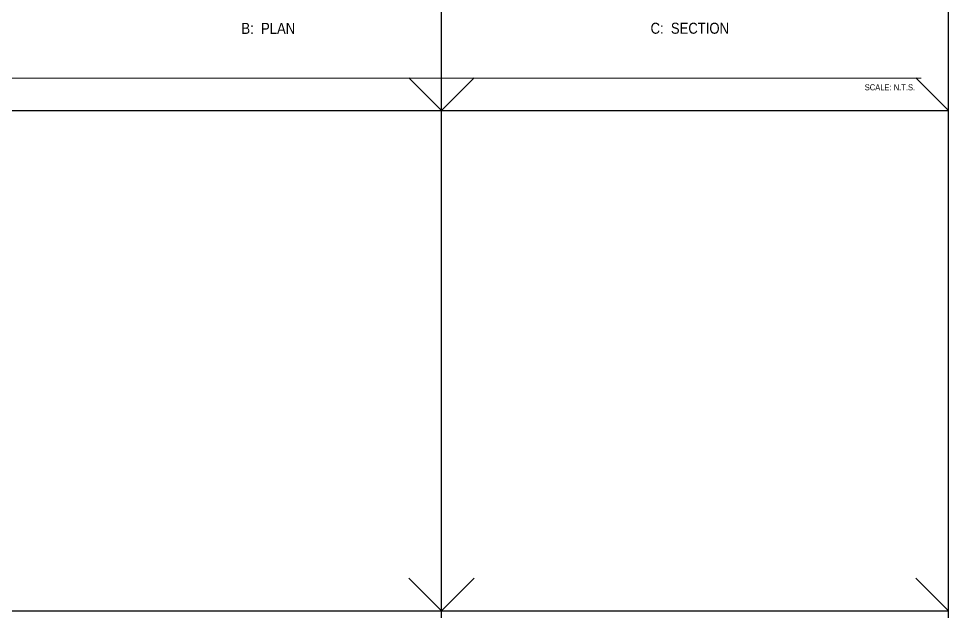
# Model space of a CAD drawing. Header units: inches. Extents: x -16404 to 14624, y -1591 to 16152.
# Drawn here: x -8433.7 to -8262.7, y 7951.9 to 8060.9 of the extents above; entities that cross this region are included whole.
import ezdxf
from ezdxf.enums import TextEntityAlignment as Align

# ---------------------------------------------------------------- set-up
doc = ezdxf.new("R2010")
doc.units = ezdxf.units.IN
doc.header["$LTSCALE"] = 24
doc.header["$MEASUREMENT"] = 0
doc.linetypes.add('DASHED2', pattern=[0.375, 0.25, -0.125])
doc.layers.get('0').update_dxf_attribs({"linetype": 'CONTINUOUS'})
doc.layers.add('S-ANNO-GRID-NONPLOT', color=251, linetype='CONTINUOUS', plot=False)
doc.layers.add('S-ANNO-NOTE', color=4, linetype='CONTINUOUS')
doc.styles.add('Arial', font='arial.ttf', dxfattribs={"width": 0.85})

# ---------------------------------------------------------------- blocks, each defined once
blk = doc.blocks.new('*U307')
at = {"const_width": 0.188}
blk.add_lwpolyline([(4.5, 0), (268.63, 0)], dxfattribs=at)
at = {"style": 'Arial', "width": 0.85}
for tag, p in [('DWG_TITLE_1', (7.5, 6.19)), ('DWG_TITLE_2', (7.5, 2.44))]:
    blk.add_attdef(tag, text='', height=2.62, dxfattribs=at).set_placement(p, align=Align.MIDDLE_LEFT)
blk.add_attdef('#', text='', height=3, dxfattribs=at).set_placement((0, 0), align=Align.MIDDLE_CENTER)
blk.add_attdef('SCALE', text='', height=1.12, dxfattribs=at).set_placement((267.5, -1.12), align=Align.TOP_RIGHT)
blk = doc.blocks.new('Se_24x36_DETAILS_GRID')
for p, q in [((23.302, 15.333), (23.302, 23)), ((31.07, 15.333), (31.07, 23)), ((23.302, 15.333), (23.802, 15.833)), ((15.535, 15.333), (23.302, 15.333)), ((23.302, 15.333), (31.07, 15.333)), ((23.302, 7.667), (23.302, 15.333)), ((31.07, 7.667), (31.07, 15.333)), ((23.302, 7.667), (23.802, 8.167)), ((15.535, 7.667), (23.302, 7.667)), ((23.302, 7.667), (31.07, 7.667)), ((23.302, 0), (23.302, 7.667)), ((31.07, 0), (31.07, 7.667))]:
    blk.add_line(p, q)
at = {"linetype": 'DASHED2', "ltscale": 0.5}
for p, q in [((23.302, 15.333), (22.802, 15.833)), ((31.07, 15.333), (30.57, 15.833)), ((23.302, 7.667), (22.802, 8.167)), ((31.07, 7.667), (30.57, 8.167))]:
    blk.add_line(p, q, dxfattribs=at)

msp = doc.modelspace()

# ---------------------------------------------------------------- block references
at = {"layer": 'S-ANNO-GRID-NONPLOT', "xscale": 12, "yscale": 12, "zscale": 12}
msp.add_blockref('Se_24x36_DETAILS_GRID', (-8635.5314, 7860), dxfattribs=at)
at = {"layer": 'S-ANNO-NOTE'}
ref = msp.add_blockref('*U307', (-8536.3223, 8049.96541), dxfattribs=at)
ref.add_attrib('SCALE', 'SCALE: N.T.S.', dxfattribs={"layer": '0', "height": 1.125, "style": 'Arial', "width": 0.85}).set_placement((-8268.82001, 8048.84041), align=Align.TOP_RIGHT)

# ---------------------------------------------------------------- texts
at = {"layer": 'S-ANNO-NOTE', "color": 6, "char_height": 2.025, "width": 31.0800653, "attachment_point": 8, "style": 'Arial'}
for s, insert in [('B:  PLAN', (-8387.75777, 8058.09983)), ('C:  SECTION', (-8310.25225, 8058.09983))]:
    msp.add_mtext(s, dxfattribs=dict(at, insert=insert))

doc.saveas('drawing.dxf')
